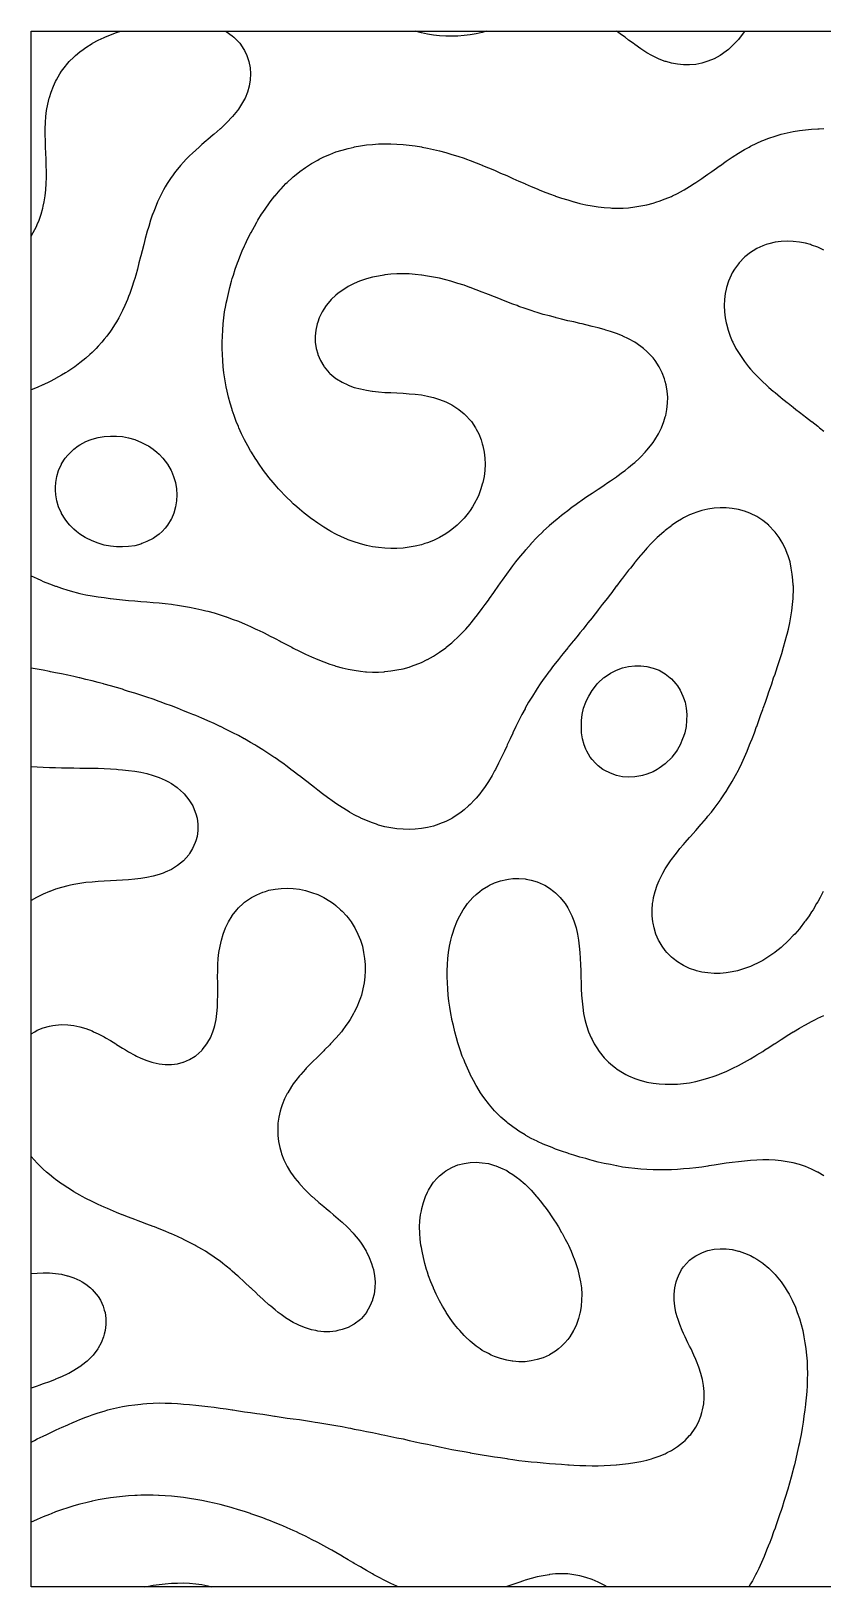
# Model space of a CAD drawing. Header units: metres. Extents: x 0 to 255, y 0 to 255.
# Drawn here: x 0 to 129.9, y 0 to 255 of the extents above; entities that cross this region are included whole.
import ezdxf

# ---------------------------------------------------------------- set-up
doc = ezdxf.new("R2010")
doc.units = ezdxf.units.M

msp = doc.modelspace()

# ---------------------------------------------------------------- linework, layer by layer
for points in [[(0, 0), (0, 255), (255, 255), (255, 0), (0, 0)], [(0, 221.41), (0.36, 222), (0.86, 223), (1, 223.29), (1.31, 224), (1.64, 225), (1.92, 226), (2, 226.32), (2.16, 227), (2.32, 228), (2.43, 229), (2.49, 230), (2.51, 231), (2.51, 232), (2.49, 233), (2.46, 234), (2.41, 235), (2.37, 236), (2.34, 237), (2.32, 238), (2.33, 239), (2.37, 240), (2.44, 241), (2.55, 242), (2.72, 243), (2.96, 244), (3, 244.11), (3.29, 245), (3.65, 246), (4, 246.73), (4.14, 247), (4.7, 248), (5, 248.44), (5.41, 249), (6, 249.72), (6.25, 250), (7, 250.75), (7.27, 251), (8, 251.61), (8.52, 252), (9, 252.34), (10, 252.95), (10.08, 253), (11, 253.5), (12, 253.97), (12.07, 254), (13, 254.4), (14, 254.75), (14.73, 255)], [(31.85, 255), (32, 254.91), (33, 254.22), (33.25, 254), (34, 253.26), (34.22, 253), (34.9, 252), (35, 251.82), (35.4, 251), (35.71, 250), (35.9, 249), (35.97, 248), (35.92, 247), (35.75, 246), (35.48, 245), (35.08, 244), (35, 243.86), (34.53, 243), (34, 242.2), (33.85, 242), (33.05, 241), (33, 240.94), (32.11, 240), (32, 239.9), (31.04, 239), (31, 238.97), (30, 238.1), (29.88, 238), (29, 237.26), (28.7, 237), (28, 236.4), (27.55, 236), (27, 235.51), (26.45, 235), (26, 234.56), (25.44, 234), (25, 233.53), (24.52, 233), (24, 232.38), (23.69, 232), (23, 231.06), (22.96, 231), (22.31, 230), (22, 229.49), (21.71, 229), (21.21, 228), (21, 227.58), (20.72, 227), (20.32, 226), (20, 225.17), (19.93, 225), (19.59, 224), (19.3, 223), (19, 222.02), (18.99, 222), (18.71, 221), (18.47, 220), (18.23, 219), (18, 218.15), (17.96, 218), (17.69, 217), (17.45, 216), (17.18, 215), (17, 214.45), (16.85, 214), (16.54, 213), (16.2, 212), (16, 211.51), (15.79, 211), (15.38, 210), (15, 209.21), (14.89, 209), (14.38, 208), (14, 207.36), (13.78, 207), (13.15, 206), (13, 205.8), (12.41, 205), (12, 204.49), (11.59, 204), (11, 203.34), (10.68, 203), (10, 202.33), (9.65, 202), (9, 201.42), (8.49, 201), (8, 200.61), (7.18, 200), (7, 199.87), (6, 199.22), (5.66, 199), (5, 198.6), (4, 198.05), (3.92, 198), (3, 197.52), (2, 197.05), (1.91, 197), (1, 196.59), (0, 196.18)], [(74.69, 255), (74, 254.8), (73, 254.58), (72, 254.41), (71, 254.28), (70, 254.19), (69, 254.16), (68, 254.17), (67, 254.24), (66, 254.35), (65, 254.5), (64, 254.71), (63, 255), (62.99, 255)], [(117.06, 255), (117, 254.92), (116.31, 254), (116, 253.63), (115.43, 253), (115, 252.57), (114.36, 252), (114, 251.7), (113, 251.01), (112.98, 251), (112, 250.47), (111, 250.06), (110.83, 250), (110, 249.74), (109, 249.55), (108, 249.46), (107, 249.47), (106, 249.56), (105, 249.74), (104.13, 250), (104, 250.04), (103, 250.42), (102, 250.88), (101.79, 251), (101, 251.46), (100.15, 252), (100, 252.1), (99, 252.79), (98.73, 253), (98, 253.54), (97.4, 254), (97, 254.3), (96.02, 255)], [(0, 165.7), (1, 165.26), (1.57, 165), (2, 164.8), (3, 164.41), (4, 164.04), (4.1, 164), (5, 163.68), (6, 163.39), (7, 163.11), (7.41, 163), (8, 162.84), (9, 162.62), (10, 162.45), (11, 162.29), (12, 162.14), (12.98, 162), (13, 162), (14, 161.87), (15, 161.77), (16, 161.68), (17, 161.6), (18, 161.53), (19, 161.45), (20, 161.37), (21, 161.28), (22, 161.18), (23, 161.05), (23.29, 161), (24, 160.89), (25, 160.73), (26, 160.57), (27, 160.39), (28, 160.17), (28.64, 160), (29, 159.9), (30, 159.63), (31, 159.35), (32, 159.01), (32.02, 159), (33, 158.64), (34, 158.27), (34.63, 158), (35, 157.84), (36, 157.41), (36.88, 157), (37, 156.94), (38, 156.46), (38.92, 156), (39, 155.96), (40, 155.45), (40.86, 155), (41, 154.92), (42, 154.41), (42.78, 154), (43, 153.88), (44, 153.39), (44.79, 153), (45, 152.89), (46, 152.44), (47, 152.01), (47.02, 152), (48, 151.6), (49, 151.26), (49.76, 151), (50, 150.92), (51, 150.63), (52, 150.42), (53, 150.24), (54, 150.09), (54.86, 150), (55, 149.98), (56, 149.93), (57, 149.94), (57.92, 150), (58, 150.01), (59, 150.13), (60, 150.29), (61, 150.5), (62, 150.77), (62.64, 151), (63, 151.14), (64, 151.53), (64.96, 152), (65, 152.02), (66, 152.57), (66.67, 153), (67, 153.23), (68, 153.94), (68.08, 154), (69, 154.75), (69.28, 155), (70, 155.67), (70.33, 156), (71, 156.7), (71.28, 157), (72, 157.82), (72.16, 158), (72.96, 159), (73, 159.05), (73.72, 160), (74, 160.37), (74.47, 161), (75, 161.74), (75.19, 162), (75.88, 163), (76, 163.17), (76.58, 164), (77, 164.59), (77.3, 165), (78, 165.99), (78.01, 166), (78.74, 167), (79, 167.34), (79.51, 168), (80, 168.62), (80.31, 169), (81, 169.83), (81.15, 170), (82, 170.97), (82.03, 171), (82.96, 172), (83, 172.04), (83.97, 173), (84, 173.03), (85, 173.96), (85.04, 174), (86, 174.83), (86.2, 175), (87, 175.66), (87.43, 176), (88, 176.45), (88.73, 177), (89, 177.2), (90, 177.9), (90.14, 178), (91, 178.59), (91.59, 179), (92, 179.28), (93, 179.94), (93.09, 180), (94, 180.6), (94.58, 181), (95, 181.29), (96, 181.97), (96.04, 182), (97, 182.69), (97.4, 183), (98, 183.47), (98.65, 184), (99, 184.31), (99.76, 185), (100, 185.24), (100.73, 186), (101, 186.3), (101.58, 187), (102, 187.57), (102.3, 188), (102.89, 189), (103, 189.21), (103.39, 190), (103.76, 191), (104, 191.8), (104.07, 192), (104.27, 193), (104.38, 194), (104.4, 195), (104.33, 196), (104.16, 197), (104, 197.56), (103.87, 198), (103.5, 199), (103, 200), (103, 200), (102.35, 201), (102, 201.43), (101.49, 202), (101, 202.49), (100.41, 203), (100, 203.32), (99, 203.99), (98.99, 204), (98, 204.55), (97.05, 205), (97, 205.03), (96, 205.43), (95, 205.77), (94.28, 206), (94, 206.1), (93, 206.37), (92, 206.61), (91, 206.84), (90.38, 207), (90, 207.1), (89, 207.33), (88, 207.54), (87, 207.77), (86.13, 208), (86, 208.04), (85, 208.31), (84, 208.57), (83, 208.87), (82.61, 209), (82, 209.21), (81, 209.53), (80, 209.88), (79.7, 210), (79, 210.27), (78, 210.63), (77.09, 211), (77, 211.04), (76, 211.44), (75, 211.82), (74.56, 212), (74, 212.23), (73, 212.6), (72, 212.97), (71.93, 213), (71, 213.34), (70, 213.65), (69, 213.95), (68.85, 214), (68, 214.25), (67, 214.48), (66, 214.68), (65, 214.85), (64.07, 215), (64, 215.01), (63, 215.13), (62, 215.2), (61, 215.23), (60, 215.21), (59, 215.15), (58, 215.03), (57.86, 215), (57, 214.85), (56, 214.65), (55, 214.39), (54, 214.05), (53.88, 214), (53, 213.63), (52, 213.14), (51.78, 213), (51, 212.51), (50.32, 212), (50, 211.74), (49.22, 211), (49, 210.76), (48.38, 210), (48, 209.44), (47.72, 209), (47.26, 208), (47, 207.28), (46.9, 207), (46.68, 206), (46.58, 205), (46.6, 204), (46.74, 203), (47, 202.12), (47.04, 202), (47.46, 201), (48, 200.09), (48.06, 200), (48.9, 199), (49, 198.9), (50, 198.07), (50.1, 198), (51, 197.45), (51.94, 197), (52, 196.97), (53, 196.61), (54, 196.35), (55, 196.15), (55.96, 196), (56, 195.99), (57, 195.87), (58, 195.79), (59, 195.74), (60, 195.69), (61, 195.64), (62, 195.57), (63, 195.49), (64, 195.37), (65, 195.19), (65.73, 195), (66, 194.93), (67, 194.62), (68, 194.24), (68.47, 194), (69, 193.72), (70, 193.1), (70.13, 193), (71, 192.29), (71.31, 192), (72, 191.24), (72.2, 191), (72.86, 190), (73, 189.77), (73.41, 189), (73.79, 188), (74, 187.35), (74.11, 187), (74.32, 186), (74.43, 185), (74.46, 184), (74.41, 183), (74.29, 182), (74.08, 181), (74, 180.73), (73.78, 180), (73.42, 179), (73, 178.09), (72.95, 178), (72.39, 177), (72, 176.42), (71.69, 176), (71, 175.15), (70.86, 175), (70, 174.14), (69.85, 174), (69, 173.3), (68.59, 173), (68, 172.59), (67, 172.02), (66.97, 172), (66, 171.53), (65, 171.15), (64.59, 171), (64, 170.8), (63, 170.56), (62, 170.39), (61, 170.27), (60, 170.21), (59, 170.2), (58, 170.25), (57, 170.35), (56, 170.49), (55, 170.68), (54, 170.95), (53.86, 171), (53, 171.29), (52, 171.64), (51.16, 172), (51, 172.08), (50, 172.55), (49.16, 173), (49, 173.1), (48, 173.68), (47.51, 174), (47, 174.34), (46.07, 175), (46, 175.05), (45, 175.81), (44.77, 176), (44, 176.65), (43.6, 177), (43, 177.54), (42.52, 178), (42, 178.51), (41.52, 179), (41, 179.54), (40.58, 180), (40, 180.65), (39.7, 181), (39, 181.85), (38.88, 182), (38.13, 183), (38, 183.17), (37.41, 184), (37, 184.6), (36.73, 185), (36.13, 186), (36, 186.21), (35.54, 187), (35.01, 188), (35, 188.03), (34.52, 189), (34.08, 190), (34, 190.18), (33.65, 191), (33.3, 192), (33, 192.85), (32.95, 193), (32.64, 194), (32.39, 195), (32.16, 196), (32, 196.7), (31.93, 197), (31.75, 198), (31.61, 199), (31.51, 200), (31.43, 201), (31.38, 202), (31.36, 203), (31.36, 204), (31.38, 205), (31.43, 206), (31.51, 207), (31.61, 208), (31.74, 209), (31.91, 210), (32, 210.4), (32.13, 211), (32.35, 212), (32.58, 213), (32.85, 214), (33, 214.47), (33.18, 215), (33.49, 216), (33.84, 217), (34, 217.39), (34.25, 218), (34.64, 219), (35, 219.78), (35.11, 220), (35.57, 221), (36, 221.84), (36.09, 222), (36.62, 223), (37, 223.66), (37.21, 224), (37.81, 225), (38, 225.28), (38.49, 226), (39, 226.71), (39.22, 227), (39.99, 228), (40, 228.01), (40.85, 229), (41, 229.17), (41.8, 230), (42, 230.2), (42.87, 231), (43, 231.12), (44, 231.93), (44.09, 232), (45, 232.65), (45.52, 233), (46, 233.31), (47, 233.86), (47.26, 234), (48, 234.38), (49, 234.79), (49.51, 235), (50, 235.19), (51, 235.5), (52, 235.76), (52.97, 236), (53, 236.01), (54, 236.21), (55, 236.35), (56, 236.44), (57, 236.5), (58, 236.53), (59, 236.52), (60, 236.49), (61, 236.42), (62, 236.33), (63, 236.2), (64, 236.03), (64.12, 236), (65, 235.82), (66, 235.61), (67, 235.38), (68, 235.11), (68.34, 235), (69, 234.79), (70, 234.49), (71, 234.16), (71.41, 234), (72, 233.77), (73, 233.41), (74, 233.01), (74.03, 233), (75, 232.59), (76, 232.19), (76.41, 232), (77, 231.73), (78, 231.32), (78.7, 231), (79, 230.86), (80, 230.43), (80.97, 230), (81, 229.99), (82, 229.55), (83, 229.15), (83.34, 229), (84, 228.72), (85, 228.35), (85.92, 228), (86, 227.97), (87, 227.62), (88, 227.32), (89, 227.02), (89.06, 227), (90, 226.74), (91, 226.53), (92, 226.35), (93, 226.2), (94, 226.09), (95, 226.01), (95.25, 226), (96, 225.97), (97, 225.99), (97.08, 226), (98, 226.06), (99, 226.18), (100, 226.34), (101, 226.53), (102, 226.78), (102.64, 227), (103, 227.12), (104, 227.49), (105, 227.91), (105.18, 228), (106, 228.41), (107, 228.93), (107.11, 229), (108, 229.53), (108.74, 230), (109, 230.18), (110, 230.83), (110.23, 231), (111, 231.54), (111.63, 232), (112, 232.27), (113, 232.97), (113.04, 233), (114, 233.67), (114.48, 234), (115, 234.36), (116, 234.99), (116.02, 235), (117, 235.58), (117.76, 236), (118, 236.13), (119, 236.61), (119.86, 237), (120, 237.07), (121, 237.45), (122, 237.78), (122.71, 238), (123, 238.09), (124, 238.34), (125, 238.53), (126, 238.69), (127, 238.82), (128, 238.92), (129, 238.99), (129.24, 239), (130, 239.03)], [(130, 219.12), (129, 219.57), (128, 219.94), (127.81, 220), (127, 220.24), (126, 220.43), (125, 220.54), (124, 220.57), (123, 220.52), (122, 220.39), (121, 220.16), (120.57, 220), (120, 219.79), (119, 219.35), (118.42, 219), (118, 218.72), (117.07, 218), (117, 217.93), (116.11, 217), (116, 216.87), (115.37, 216), (115, 215.37), (114.79, 215), (114.38, 214), (114.07, 213), (114, 212.7), (113.84, 212), (113.71, 211), (113.67, 210), (113.71, 209), (113.83, 208), (114, 207.19), (114.04, 207), (114.32, 206), (114.64, 205), (115, 204.19), (115.09, 204), (115.59, 203), (116, 202.32), (116.21, 202), (116.88, 201), (117, 200.85), (117.67, 200), (118, 199.61), (118.55, 199), (119, 198.52), (119.51, 198), (120, 197.53), (120.57, 197), (121, 196.61), (121.7, 196), (122, 195.74), (122.9, 195), (123, 194.92), (124, 194.13), (124.16, 194), (125, 193.35), (125.44, 193), (126, 192.57), (126.73, 192), (127, 191.79), (128, 191.02), (128.03, 191), (129, 190.24), (129.3, 190), (130, 189.43)], [(12, 170.75), (11.18, 171), (11, 171.06), (10, 171.44), (9, 171.92), (8.87, 172), (8, 172.55), (7.42, 173), (7, 173.36), (6.36, 174), (6, 174.42), (5.56, 175), (5, 175.93), (4.96, 176), (4.52, 177), (4.23, 178), (4.05, 179), (4, 179.78), (3.98, 180), (4, 180.24), (4.05, 181), (4.23, 182), (4.52, 183), (4.97, 184), (5, 184.05), (5.61, 185), (6, 185.48), (6.49, 186), (7, 186.47), (7.72, 187), (8, 187.19), (9, 187.71), (9.7, 188), (10, 188.12), (11, 188.4), (12, 188.56), (13, 188.63), (14, 188.62), (15, 188.53), (16, 188.35), (17, 188.06), (17.14, 188), (18, 187.65), (19, 187.16), (19.25, 187), (20, 186.5), (20.61, 186), (21, 185.64), (21.61, 185), (22, 184.52), (22.38, 184), (22.95, 183), (23, 182.89), (23.38, 182), (23.66, 181), (23.83, 180), (23.9, 179), (23.85, 178), (23.69, 177), (23.42, 176), (23, 175.05), (22.97, 175), (22.36, 174), (22, 173.55), (21.49, 173), (21, 172.56), (20.25, 172), (20, 171.83), (19, 171.33), (18.18, 171), (18, 170.93), (17, 170.66), (16, 170.51), (15, 170.45), (14, 170.47), (13, 170.57), (12, 170.75)], [(129.91, 114), (129.41, 113), (129, 112.28), (128.83, 112), (128.25, 111), (128, 110.63), (127.58, 110), (127, 109.18), (126.86, 109), (126.1, 108), (126, 107.88), (125.24, 107), (125, 106.74), (124.29, 106), (124, 105.72), (123.22, 105), (123, 104.81), (122, 104.02), (121.98, 104), (121, 103.32), (120.51, 103), (120, 102.68), (119, 102.17), (118.65, 102), (118, 101.7), (117, 101.35), (116, 101.04), (115.85, 101), (115, 100.79), (114, 100.64), (113, 100.56), (112, 100.56), (111, 100.62), (110, 100.77), (109.12, 101), (109, 101.03), (108, 101.38), (107, 101.83), (106.71, 102), (106, 102.45), (105.28, 103), (105, 103.24), (104.25, 104), (104, 104.3), (103.48, 105), (103, 105.81), (102.89, 106), (102.47, 107), (102.17, 108), (102, 108.8), (101.95, 109), (101.84, 110), (101.83, 111), (101.92, 112), (102, 112.45), (102.1, 113), (102.35, 114), (102.67, 115), (103, 115.77), (103.11, 116), (103.6, 117), (104, 117.68), (104.2, 118), (104.85, 119), (105, 119.2), (105.6, 120), (106, 120.5), (106.41, 121), (107, 121.7), (107.26, 122), (108, 122.85), (108.14, 123), (109, 123.98), (109.02, 124), (109.89, 125), (110, 125.13), (110.74, 126), (111, 126.31), (111.56, 127), (112, 127.56), (112.34, 128), (113, 128.9), (113.07, 129), (113.74, 130), (114, 130.39), (114.39, 131), (114.98, 132), (115, 132.03), (115.53, 133), (116, 133.89), (116.06, 134), (116.54, 135), (117, 136), (117, 136), (117.44, 137), (117.83, 138), (118, 138.39), (118.25, 139), (118.62, 140), (118.99, 141), (119, 141.02), (119.37, 142), (119.7, 143), (120, 143.81), (120.07, 144), (120.42, 145), (120.75, 146), (121, 146.68), (121.12, 147), (121.46, 148), (121.78, 149), (122, 149.6), (122.15, 150), (122.47, 151), (122.78, 152), (123, 152.66), (123.12, 153), (123.41, 154), (123.68, 155), (123.95, 156), (124, 156.17), (124.22, 157), (124.43, 158), (124.6, 159), (124.75, 160), (124.88, 161), (124.97, 162), (125, 162.69), (125.02, 163), (125.01, 164), (125, 164.17), (124.95, 165), (124.84, 166), (124.67, 167), (124.46, 168), (124.16, 169), (124, 169.4), (123.75, 170), (123.29, 171), (123, 171.48), (122.67, 172), (122, 172.9), (121.92, 173), (121, 173.97), (120.97, 174), (120, 174.78), (119.69, 175), (119, 175.44), (118, 175.94), (117.85, 176), (117, 176.34), (116, 176.59), (115, 176.77), (114, 176.86), (113, 176.87), (112, 176.79), (111, 176.65), (110, 176.43), (109, 176.11), (108.74, 176), (108, 175.69), (107, 175.22), (106.64, 175), (106, 174.61), (105.09, 174), (105, 173.93), (104, 173.17), (103.8, 173), (103, 172.29), (102.69, 172), (102, 171.32), (101.68, 171), (101, 170.27), (100.76, 170), (100, 169.13), (99.89, 169), (99.07, 168), (99, 167.91), (98.28, 167), (98, 166.65), (97.49, 166), (97, 165.36), (96.72, 165), (96, 164.05), (95.96, 164), (95.22, 163), (95, 162.72), (94.45, 162), (94, 161.42), (93.67, 161), (93, 160.13), (92.9, 160), (92.13, 159), (92, 158.84), (91.33, 158), (91, 157.59), (90.52, 157), (90, 156.36), (89.7, 156), (89, 155.13), (88.89, 155), (88.08, 154), (88, 153.9), (87.28, 153), (87, 152.66), (86.47, 152), (86, 151.41), (85.68, 151), (85, 150.1), (84.92, 150), (84.21, 149), (84, 148.72), (83.5, 148), (83, 147.26), (82.82, 147), (82.21, 146), (82, 145.66), (81.6, 145), (81.05, 144), (81, 143.92), (80.5, 143), (80, 142.01), (79.99, 142), (79.5, 141), (79.03, 140), (79, 139.95), (78.55, 139), (78.1, 138), (78, 137.79), (77.62, 137), (77.17, 136), (77, 135.68), (76.66, 135), (76.16, 134), (76, 133.73), (75.59, 133), (75, 132.01), (75, 132), (74.34, 131), (74, 130.54), (73.59, 130), (73, 129.29), (72.74, 129), (72, 128.24), (71.75, 128), (71, 127.35), (70.55, 127), (70, 126.6), (69.04, 126), (69, 125.97), (68, 125.47), (67, 125.05), (66.86, 125), (66, 124.7), (65, 124.47), (64, 124.3), (63, 124.2), (62, 124.16), (61, 124.18), (60, 124.27), (59, 124.4), (58, 124.6), (57, 124.86), (56.62, 125), (56, 125.22), (55, 125.59), (54.1, 126), (54, 126.05), (53, 126.55), (52.21, 127), (52, 127.13), (51, 127.73), (50.6, 128), (50, 128.41), (49.15, 129), (49, 129.11), (48, 129.84), (47.79, 130), (47, 130.61), (46.5, 131), (46, 131.39), (45.22, 132), (45, 132.18), (44, 132.94), (43.93, 133), (43, 133.71), (42.62, 134), (42, 134.46), (41.27, 135), (41, 135.2), (40, 135.88), (39.83, 136), (39, 136.56), (38.33, 137), (38, 137.22), (37, 137.82), (36.71, 138), (36, 138.42), (35, 138.98), (34.97, 139), (34, 139.53), (33.1, 140), (33, 140.05), (32, 140.55), (31.07, 141), (31, 141.04), (30, 141.5), (29, 141.94), (28.88, 142), (28, 142.39), (27, 142.8), (26.53, 143), (26, 143.23), (25, 143.61), (24.03, 144), (24, 144.01), (23, 144.4), (22, 144.75), (21.35, 145), (21, 145.14), (20, 145.48), (19, 145.81), (18.47, 146), (18, 146.17), (17, 146.48), (16, 146.78), (15.34, 147), (15, 147.12), (14, 147.41), (13, 147.68), (12, 147.96), (11.88, 148), (11, 148.25), (10, 148.49), (9, 148.73), (8, 148.98), (7.91, 149), (7, 149.23), (6, 149.44), (5, 149.63), (4, 149.83), (3.2, 150), (3, 150.04), (2, 150.24), (1, 150.41), (0, 150.57)], [(97, 132.78), (96, 133), (96, 133), (95, 133.35), (94, 133.84), (93.77, 134), (93, 134.58), (92.55, 135), (92, 135.63), (91.71, 136), (91.14, 137), (91, 137.31), (90.7, 138), (90.44, 139), (90.29, 140), (90.24, 141), (90.27, 142), (90.4, 143), (90.62, 144), (90.98, 145), (91, 145.05), (91.45, 146), (92, 146.92), (92.06, 147), (92.84, 148), (93, 148.17), (93.9, 149), (94, 149.08), (95, 149.75), (95.45, 150), (96, 150.28), (97, 150.62), (98, 150.85), (99, 150.98), (100, 150.97), (101, 150.85), (102, 150.61), (103, 150.23), (103.42, 150), (104, 149.65), (104.83, 149), (105, 148.84), (105.76, 148), (106, 147.68), (106.43, 147), (106.9, 146), (107, 145.72), (107.25, 145), (107.44, 144), (107.52, 143), (107.51, 142), (107.41, 141), (107.2, 140), (107, 139.41), (106.85, 139), (106.43, 138), (106, 137.26), (105.83, 137), (105.09, 136), (105, 135.89), (104.1, 135), (104, 134.91), (103, 134.18), (102.7, 134), (102, 133.61), (101, 133.22), (100.28, 133), (100, 132.91), (99, 132.75), (98, 132.71), (97, 132.78)], [(0, 134.48), (1, 134.42), (2, 134.37), (3, 134.32), (4, 134.29), (5, 134.26), (6, 134.24), (7, 134.23), (8, 134.21), (9, 134.2), (10, 134.19), (11, 134.17), (12, 134.14), (13, 134.09), (14, 134.03), (14.29, 134), (15, 133.94), (16, 133.82), (17, 133.68), (18, 133.52), (19, 133.31), (20, 133.01), (20.03, 133), (21, 132.65), (22, 132.23), (22.42, 132), (23, 131.67), (23.98, 131), (24, 130.99), (25, 130.1), (25.09, 130), (25.89, 129), (26, 128.84), (26.5, 128), (26.91, 127), (27, 126.7), (27.21, 126), (27.34, 125), (27.34, 124), (27.21, 123), (27, 122.26), (26.92, 122), (26.49, 121), (26, 120.2), (25.86, 120), (25, 119.02), (24.98, 119), (24, 118.22), (23.68, 118), (23, 117.59), (22, 117.14), (21.65, 117), (21, 116.75), (20, 116.49), (19, 116.29), (18, 116.13), (17.01, 116), (17, 116), (16, 115.9), (15, 115.82), (14, 115.76), (13, 115.71), (12, 115.66), (11, 115.6), (10, 115.53), (9, 115.43), (8, 115.3), (7, 115.13), (6.44, 115), (6, 114.9), (5, 114.64), (4, 114.35), (3.06, 114), (3, 113.98), (2, 113.55), (1, 113.06), (0.89, 113), (0, 112.49)], [(130, 67.37), (129, 67.98), (128.96, 68), (128, 68.49), (127, 68.89), (126.7, 69), (126, 69.25), (125, 69.49), (124, 69.68), (123, 69.82), (122, 69.92), (121, 69.97), (120, 69.98), (119, 69.94), (118, 69.88), (117, 69.79), (116, 69.68), (115, 69.56), (114, 69.43), (113, 69.29), (112, 69.14), (111.15, 69), (111, 68.97), (110, 68.82), (109, 68.69), (108, 68.58), (107, 68.5), (106, 68.43), (105, 68.38), (104, 68.35), (103, 68.34), (102, 68.36), (101, 68.4), (100, 68.47), (99, 68.56), (98, 68.67), (97, 68.82), (96.04, 69), (96, 69.01), (95, 69.22), (94, 69.42), (93, 69.64), (92, 69.89), (91.64, 70), (91, 70.19), (90, 70.46), (89, 70.75), (88.27, 71), (88, 71.09), (87, 71.43), (86, 71.77), (85.44, 72), (85, 72.18), (84, 72.58), (83.07, 73), (83, 73.04), (82, 73.52), (81.13, 74), (81, 74.08), (80, 74.68), (79.53, 75), (79, 75.38), (78.19, 76), (78, 76.16), (77.04, 77), (77, 77.04), (76.05, 78), (76, 78.05), (75.18, 79), (75, 79.22), (74.41, 80), (74, 80.57), (73.7, 81), (73.1, 82), (73, 82.16), (72.53, 83), (72.02, 84), (72, 84.03), (71.55, 85), (71.13, 86), (71, 86.32), (70.72, 87), (70.39, 88), (70.06, 89), (70, 89.17), (69.74, 90), (69.49, 91), (69.25, 92), (69.02, 93), (69, 93.11), (68.81, 94), (68.65, 95), (68.52, 96), (68.41, 97), (68.33, 98), (68.28, 99), (68.25, 100), (68.26, 101), (68.29, 102), (68.36, 103), (68.47, 104), (68.62, 105), (68.82, 106), (69, 106.63), (69.11, 107), (69.43, 108), (69.81, 109), (70, 109.39), (70.31, 110), (70.87, 111), (71, 111.18), (71.59, 112), (72, 112.49), (72.47, 113), (73, 113.5), (73.6, 114), (74, 114.3), (75, 114.9), (75.19, 115), (76, 115.39), (77, 115.71), (78, 115.95), (78.32, 116), (79, 116.1), (80, 116.13), (81, 116.04), (81.2, 116), (82, 115.84), (83, 115.55), (84, 115.14), (84.24, 115), (85, 114.54), (85.72, 114), (86, 113.76), (86.77, 113), (87, 112.73), (87.56, 112), (88, 111.32), (88.2, 111), (88.67, 110), (89, 109.17), (89.07, 109), (89.38, 108), (89.59, 107), (89.76, 106), (89.89, 105), (90, 104), (90, 103.96), (90.07, 103), (90.11, 102), (90.14, 101), (90.17, 100), (90.19, 99), (90.23, 98), (90.28, 97), (90.36, 96), (90.47, 95), (90.61, 94), (90.82, 93), (91, 92.37), (91.11, 92), (91.44, 91), (91.84, 90), (92, 89.7), (92.37, 89), (92.98, 88), (93, 87.98), (93.74, 87), (94, 86.71), (94.7, 86), (95, 85.72), (95.9, 85), (96, 84.93), (97, 84.3), (97.54, 84), (98, 83.76), (99, 83.35), (100, 83.01), (100.05, 83), (101, 82.74), (102, 82.56), (103, 82.45), (104, 82.39), (105, 82.38), (106, 82.42), (107, 82.51), (108, 82.64), (109, 82.83), (109.63, 83), (110, 83.1), (111, 83.38), (112, 83.7), (112.77, 84), (113, 84.09), (114, 84.5), (115, 84.96), (115.07, 85), (116, 85.47), (116.99, 86), (117, 86.01), (118, 86.57), (118.71, 87), (119, 87.18), (120, 87.78), (120.33, 88), (121, 88.43), (121.89, 89), (122, 89.07), (123, 89.7), (123.46, 90), (124, 90.35), (125, 90.96), (125.06, 91), (126, 91.56), (126.76, 92), (127, 92.15), (128, 92.67), (128.63, 93), (129, 93.19), (130, 93.64)], [(0, 90.64), (0.6, 91), (1, 91.23), (2, 91.62), (3, 91.9), (3.54, 92), (4, 92.09), (5, 92.16), (6, 92.13), (7, 92), (7, 92), (8, 91.78), (9, 91.5), (10, 91.13), (10.26, 91), (11, 90.65), (12, 90.13), (12.22, 90), (13, 89.54), (13.87, 89), (14, 88.91), (15, 88.3), (15.48, 88), (16, 87.68), (17, 87.14), (17.26, 87), (18, 86.64), (19, 86.26), (19.79, 86), (20, 85.93), (21, 85.71), (22, 85.61), (23, 85.62), (24, 85.74), (24.92, 86), (25, 86.03), (26, 86.44), (26.92, 87), (27, 87.06), (28, 87.94), (28.06, 88), (28.82, 89), (29, 89.28), (29.4, 90), (29.8, 91), (30, 91.63), (30.12, 92), (30.34, 93), (30.47, 94), (30.55, 95), (30.59, 96), (30.61, 97), (30.6, 98), (30.6, 99), (30.59, 100), (30.6, 101), (30.64, 102), (30.7, 103), (30.81, 104), (30.99, 105), (31, 105.04), (31.23, 106), (31.5, 107), (31.87, 108), (32, 108.26), (32.37, 109), (32.97, 110), (33, 110.05), (33.74, 111), (34, 111.28), (34.76, 112), (35, 112.21), (36, 112.9), (36.16, 113), (37, 113.45), (38, 113.85), (38.44, 114), (39, 114.18), (40, 114.38), (41, 114.49), (42, 114.52), (43, 114.48), (44, 114.36), (45, 114.15), (45.49, 114), (46, 113.84), (47, 113.47), (47.99, 113), (48, 112.99), (49, 112.4), (49.57, 112), (50, 111.67), (50.76, 111), (51, 110.77), (51.71, 110), (52, 109.64), (52.48, 109), (53, 108.18), (53.11, 108), (53.6, 107), (54, 106.02), (54.01, 106), (54.33, 105), (54.54, 104), (54.68, 103), (54.76, 102), (54.77, 101), (54.72, 100), (54.6, 99), (54.42, 98), (54.16, 97), (54, 96.56), (53.8, 96), (53.4, 95), (53, 94.21), (52.89, 94), (52.32, 93), (52, 92.52), (51.64, 92), (51, 91.15), (50.88, 91), (50.04, 90), (50, 89.95), (49.12, 89), (49, 88.87), (48.14, 88), (48, 87.86), (47.12, 87), (47, 86.88), (46.11, 86), (46, 85.89), (45.13, 85), (45, 84.86), (44.23, 84), (44, 83.74), (43.41, 83), (43, 82.45), (42.68, 82), (42.08, 81), (42, 80.86), (41.56, 80), (41.17, 79), (41, 78.51), (40.83, 78), (40.61, 77), (40.48, 76), (40.44, 75), (40.47, 74), (40.58, 73), (40.77, 72), (41, 71.28), (41.09, 71), (41.47, 70), (41.95, 69), (42, 68.92), (42.55, 68), (43, 67.35), (43.26, 67), (44, 66.09), (44.08, 66), (45, 65.02), (45.02, 65), (46, 64.06), (46.07, 64), (47, 63.19), (47.21, 63), (48, 62.34), (48.41, 62), (49, 61.51), (49.6, 61), (50, 60.66), (50.76, 60), (51, 59.78), (51.83, 59), (52, 58.84), (52.8, 58), (53, 57.77), (53.64, 57), (54, 56.52), (54.37, 56), (54.97, 55), (55, 54.94), (55.46, 54), (55.83, 53), (56, 52.45), (56.14, 52), (56.32, 51), (56.4, 50), (56.37, 49), (56.24, 48), (56, 47.11), (55.97, 47), (55.57, 46), (55, 45.01), (54.99, 45), (54.16, 44), (54, 43.85), (53, 43.07), (52.88, 43), (52, 42.52), (51, 42.17), (50.31, 42), (50, 41.92), (49, 41.81), (48, 41.81), (47, 41.93), (46.69, 42), (46, 42.15), (45, 42.45), (44, 42.84), (43.68, 43), (43, 43.35), (42, 43.93), (41.9, 44), (41, 44.62), (40.51, 45), (40, 45.4), (39.29, 46), (39, 46.25), (38.16, 47), (38, 47.15), (37.09, 48), (37, 48.09), (36.03, 49), (36, 49.03), (35, 49.97), (34.96, 50), (34, 50.88), (33.86, 51), (33, 51.75), (32.7, 52), (32, 52.57), (31.46, 53), (31, 53.36), (30.1, 54), (30, 54.07), (29, 54.73), (28.58, 55), (28, 55.36), (27, 55.92), (26.87, 56), (26, 56.47), (25, 56.96), (24.92, 57), (24, 57.44), (23, 57.86), (22.7, 58), (22, 58.3), (21, 58.68), (20.22, 59), (20, 59.09), (19, 59.47), (18, 59.83), (17.58, 60), (17, 60.23), (16, 60.59), (15, 60.98), (14.95, 61), (14, 61.39), (13, 61.78), (12.52, 62), (12, 62.24), (11, 62.67), (10.33, 63), (10, 63.17), (9, 63.66), (8.37, 64), (8, 64.21), (7, 64.77), (6.64, 65), (6, 65.41), (5.11, 66), (5, 66.08), (4, 66.79), (3.73, 67), (3, 67.59), (2.52, 68), (2, 68.47), (1.44, 69), (1, 69.44), (0.48, 70), (0, 70.54)], [(79, 36.98), (78.89, 37), (78, 37.16), (77, 37.41), (76, 37.75), (75.46, 38), (75, 38.23), (74, 38.77), (73.66, 39), (73, 39.46), (72.32, 40), (72, 40.28), (71.23, 41), (71, 41.23), (70.29, 42), (70, 42.34), (69.46, 43), (69, 43.62), (68.72, 44), (68.08, 45), (68, 45.12), (67.47, 46), (67, 46.86), (66.92, 47), (66.43, 48), (66, 48.94), (65.97, 49), (65.56, 50), (65.2, 51), (65, 51.56), (64.84, 52), (64.56, 53), (64.33, 54), (64.12, 55), (64, 55.65), (63.93, 56), (63.81, 57), (63.74, 58), (63.72, 59), (63.77, 60), (63.88, 61), (64, 61.62), (64.08, 62), (64.34, 63), (64.67, 64), (65, 64.69), (65.16, 65), (65.76, 66), (66, 66.31), (66.6, 67), (67, 67.4), (67.75, 68), (68, 68.19), (69, 68.73), (69.62, 69), (70, 69.16), (71, 69.42), (72, 69.56), (73, 69.59), (74, 69.53), (75, 69.37), (76, 69.09), (76.23, 69), (77, 68.7), (78, 68.23), (78.37, 68), (79, 67.6), (79.83, 67), (80, 66.86), (81, 66.01), (81.01, 66), (82, 65.01), (82.01, 65), (82.9, 64), (83, 63.89), (83.72, 63), (84, 62.64), (84.48, 62), (85, 61.27), (85.2, 61), (85.84, 60), (86, 59.76), (86.48, 59), (87, 58.11), (87.07, 58), (87.6, 57), (88, 56.23), (88.12, 56), (88.57, 55), (88.98, 54), (89, 53.95), (89.35, 53), (89.64, 52), (89.89, 51), (90, 50.48), (90.1, 50), (90.24, 49), (90.3, 48), (90.29, 47), (90.21, 46), (90.03, 45), (90, 44.88), (89.77, 44), (89.43, 43), (89, 42.08), (88.96, 42), (88.36, 41), (88, 40.53), (87.55, 40), (87, 39.44), (86.48, 39), (86, 38.63), (85, 38.03), (84.95, 38), (84, 37.57), (83, 37.26), (82, 37.04), (81.69, 37), (81, 36.91), (80, 36.89), (79, 36.98)], [(0, 23.72), (0.54, 24), (1, 24.24), (2, 24.7), (2.59, 25), (3, 25.21), (4, 25.66), (4.72, 26), (5, 26.14), (6, 26.57), (6.97, 27), (7, 27.02), (8, 27.43), (9, 27.81), (9.49, 28), (10, 28.2), (11, 28.52), (12, 28.82), (12.61, 29), (13, 29.12), (14, 29.36), (15, 29.55), (16, 29.71), (17, 29.85), (18, 29.97), (18.34, 30), (19, 30.06), (20, 30.11), (21, 30.14), (22, 30.13), (23, 30.1), (24, 30.05), (24.57, 30), (25, 29.97), (26, 29.87), (27, 29.77), (28, 29.66), (29, 29.55), (30, 29.43), (31, 29.31), (32, 29.17), (33, 29.01), (33.07, 29), (34, 28.85), (35, 28.7), (36, 28.56), (37, 28.43), (38, 28.29), (39, 28.15), (39.9, 28), (40, 27.98), (41, 27.82), (42, 27.68), (43, 27.54), (44, 27.41), (45, 27.26), (46, 27.1), (46.58, 27), (47, 26.93), (48, 26.76), (49, 26.6), (50, 26.44), (51, 26.27), (52, 26.08), (52.4, 26), (53, 25.87), (54, 25.68), (55, 25.49), (56, 25.3), (57, 25.09), (57.4, 25), (58, 24.86), (59, 24.65), (60, 24.45), (61, 24.24), (62, 24.01), (62.05, 24), (63, 23.78), (64, 23.57), (65, 23.38), (66, 23.17), (66.76, 23), (67, 22.94), (68, 22.73), (69, 22.54), (70, 22.37), (71, 22.18), (71.93, 22), (72, 21.99), (73, 21.79), (74, 21.63), (75, 21.48), (76, 21.33), (77, 21.19), (78, 21.03), (78.2, 21), (79, 20.88), (80, 20.74), (81, 20.63), (82, 20.52), (83, 20.43), (84, 20.34), (85, 20.25), (86, 20.16), (87, 20.09), (88, 20.01), (88.22, 20), (89, 19.95), (90, 19.9), (91, 19.87), (92, 19.86), (93, 19.86), (94, 19.88), (95, 19.93), (95.96, 20), (96, 20), (97, 20.1), (98, 20.22), (99, 20.37), (100, 20.54), (101, 20.77), (101.76, 21), (102, 21.08), (103, 21.42), (104, 21.83), (104.32, 22), (105, 22.36), (106, 22.99), (106.02, 23), (107, 23.77), (107.25, 24), (108, 24.79), (108.18, 25), (108.88, 26), (109, 26.2), (109.44, 27), (109.82, 28), (110, 28.57), (110.13, 29), (110.32, 30), (110.39, 31), (110.38, 32), (110.29, 33), (110.11, 34), (110, 34.38), (109.83, 35), (109.51, 36), (109.14, 37), (109, 37.29), (108.68, 38), (108.23, 39), (108, 39.44), (107.72, 40), (107.25, 41), (107, 41.53), (106.78, 42), (106.39, 43), (106.04, 44), (106, 44.12), (105.74, 45), (105.56, 46), (105.47, 47), (105.47, 48), (105.56, 49), (105.77, 50), (106, 50.6), (106.16, 51), (106.67, 52), (107, 52.45), (107.46, 53), (108, 53.53), (108.6, 54), (109, 54.28), (110, 54.77), (110.63, 55), (111, 55.13), (112, 55.34), (113, 55.43), (114, 55.41), (115, 55.29), (116, 55.05), (116.15, 55), (117, 54.71), (118, 54.29), (118.52, 54), (119, 53.71), (120, 53.05), (120.06, 53), (121, 52.22), (121.23, 52), (122, 51.21), (122.19, 51), (123, 50), (123, 49.99), (123.68, 49), (124, 48.49), (124.3, 48), (124.8, 47), (125, 46.59), (125.28, 46), (125.65, 45), (126, 44.01), (126, 44), (126.31, 43), (126.54, 42), (126.74, 41), (126.91, 40), (127, 39.42), (127.06, 39), (127.18, 38), (127.25, 37), (127.29, 36), (127.31, 35), (127.3, 34), (127.26, 33), (127.2, 32), (127.12, 31), (127.01, 30), (127, 29.91), (126.88, 29), (126.75, 28), (126.6, 27), (126.45, 26), (126.29, 25), (126.09, 24), (126, 23.61), (125.86, 23), (125.64, 22), (125.43, 21), (125.19, 20), (125, 19.3), (124.92, 19), (124.64, 18), (124.38, 17), (124.1, 16), (124, 15.71), (123.77, 15), (123.47, 14), (123.16, 13), (123, 12.54), (122.81, 12), (122.48, 11), (122.14, 10), (122, 9.63), (121.76, 9), (121.41, 8), (121.02, 7), (121, 6.95), (120.61, 6), (120.22, 5), (120, 4.51), (119.76, 4), (119.33, 3), (119, 2.35), (118.82, 2), (118.31, 1), (118, 0.49), (117.7, 0)], [(0, 51.37), (1, 51.44), (2, 51.47), (3, 51.45), (4, 51.37), (5, 51.23), (5.9, 51), (6, 50.97), (7, 50.64), (8, 50.21), (8.35, 50), (9, 49.59), (9.74, 49), (10, 48.76), (10.69, 48), (11, 47.57), (11.37, 47), (11.8, 46), (12, 45.38), (12.12, 45), (12.27, 44), (12.28, 43), (12.16, 42), (12, 41.4), (11.89, 41), (11.5, 40), (11, 39.1), (10.94, 39), (10.19, 38), (10, 37.79), (9.19, 37), (9, 36.83), (8, 36.08), (7.88, 36), (7, 35.45), (6.17, 35), (6, 34.9), (5, 34.45), (4, 34.02), (3.95, 34), (3, 33.62), (2, 33.27), (1.27, 33), (1, 32.9), (0, 32.55)], [(60.25, 0), (60, 0.11), (59, 0.56), (58.1, 1), (58, 1.06), (57, 1.57), (56.23, 2), (56, 2.13), (55, 2.69), (54.48, 3), (54, 3.29), (53, 3.86), (52.77, 4), (52, 4.46), (51.07, 5), (51, 5.05), (50, 5.61), (49.33, 6), (49, 6.2), (48, 6.73), (47.51, 7), (47, 7.28), (46, 7.78), (45.58, 8), (45, 8.3), (44, 8.76), (43.51, 9), (43, 9.25), (42, 9.67), (41.27, 10), (41, 10.12), (40, 10.52), (39, 10.91), (38.79, 11), (38, 11.31), (37, 11.65), (36.01, 12), (36, 12.01), (35, 12.34), (34, 12.64), (33, 12.93), (32.79, 13), (32, 13.23), (31, 13.48), (30, 13.71), (29, 13.94), (28.74, 14), (28, 14.17), (27, 14.35), (26, 14.5), (25, 14.63), (24, 14.75), (23, 14.85), (22, 14.93), (21, 15), (20.92, 15), (20, 15.04), (19, 15.05), (18, 15.03), (17.38, 15), (17, 14.98), (16, 14.91), (15, 14.82), (14, 14.71), (13, 14.58), (12, 14.43), (11, 14.26), (10, 14.04), (9.87, 14), (9, 13.78), (8, 13.54), (7, 13.27), (6.17, 13), (6, 12.94), (5, 12.61), (4, 12.28), (3.3, 12), (3, 11.87), (2, 11.49), (1, 11.07), (0.86, 11), (0, 10.6)], [(18.61, 0), (19, 0.09), (20, 0.27), (21, 0.41), (22, 0.52), (23, 0.59), (24, 0.63), (25, 0.64), (26, 0.61), (27, 0.52), (28, 0.38), (29, 0.17), (29.52, 0)], [(94.48, 0), (94, 0.29), (93, 0.78), (92.52, 1), (92, 1.23), (91, 1.56), (90, 1.81), (89.02, 2), (89, 2), (88, 2.12), (87, 2.16), (86, 2.12), (85, 2.01), (84.96, 2), (84, 1.83), (83, 1.63), (82, 1.39), (81, 1.09), (80.76, 1), (80, 0.74), (79, 0.41), (78, 0.06), (77.83, 0)]]:
    msp.add_lwpolyline(points)

doc.saveas('drawing.dxf')
